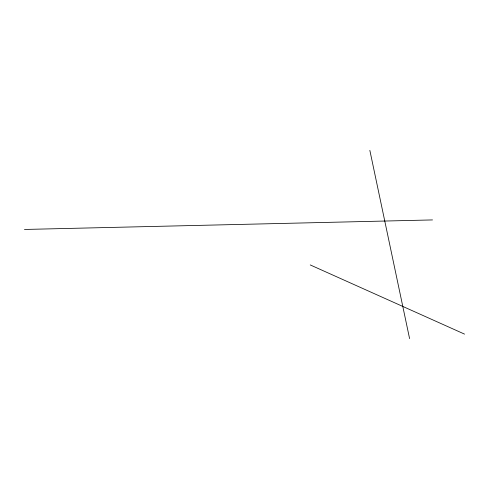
<?xml version="1.0" encoding="UTF-8"?>
<svg xmlns="http://www.w3.org/2000/svg" width="489" height="489" viewBox="0 0 489 489"><rect width="100%" height="100%" fill="white"/><g stroke="black" fill="none" stroke-linecap="round" stroke-linejoin="round"><path stroke-width="0.73" d="M24.45 229.457L432.514 219.928M310.24 264.934L464.55 334.121M369.849 150.374L409.593 338.626"/></g></svg>
